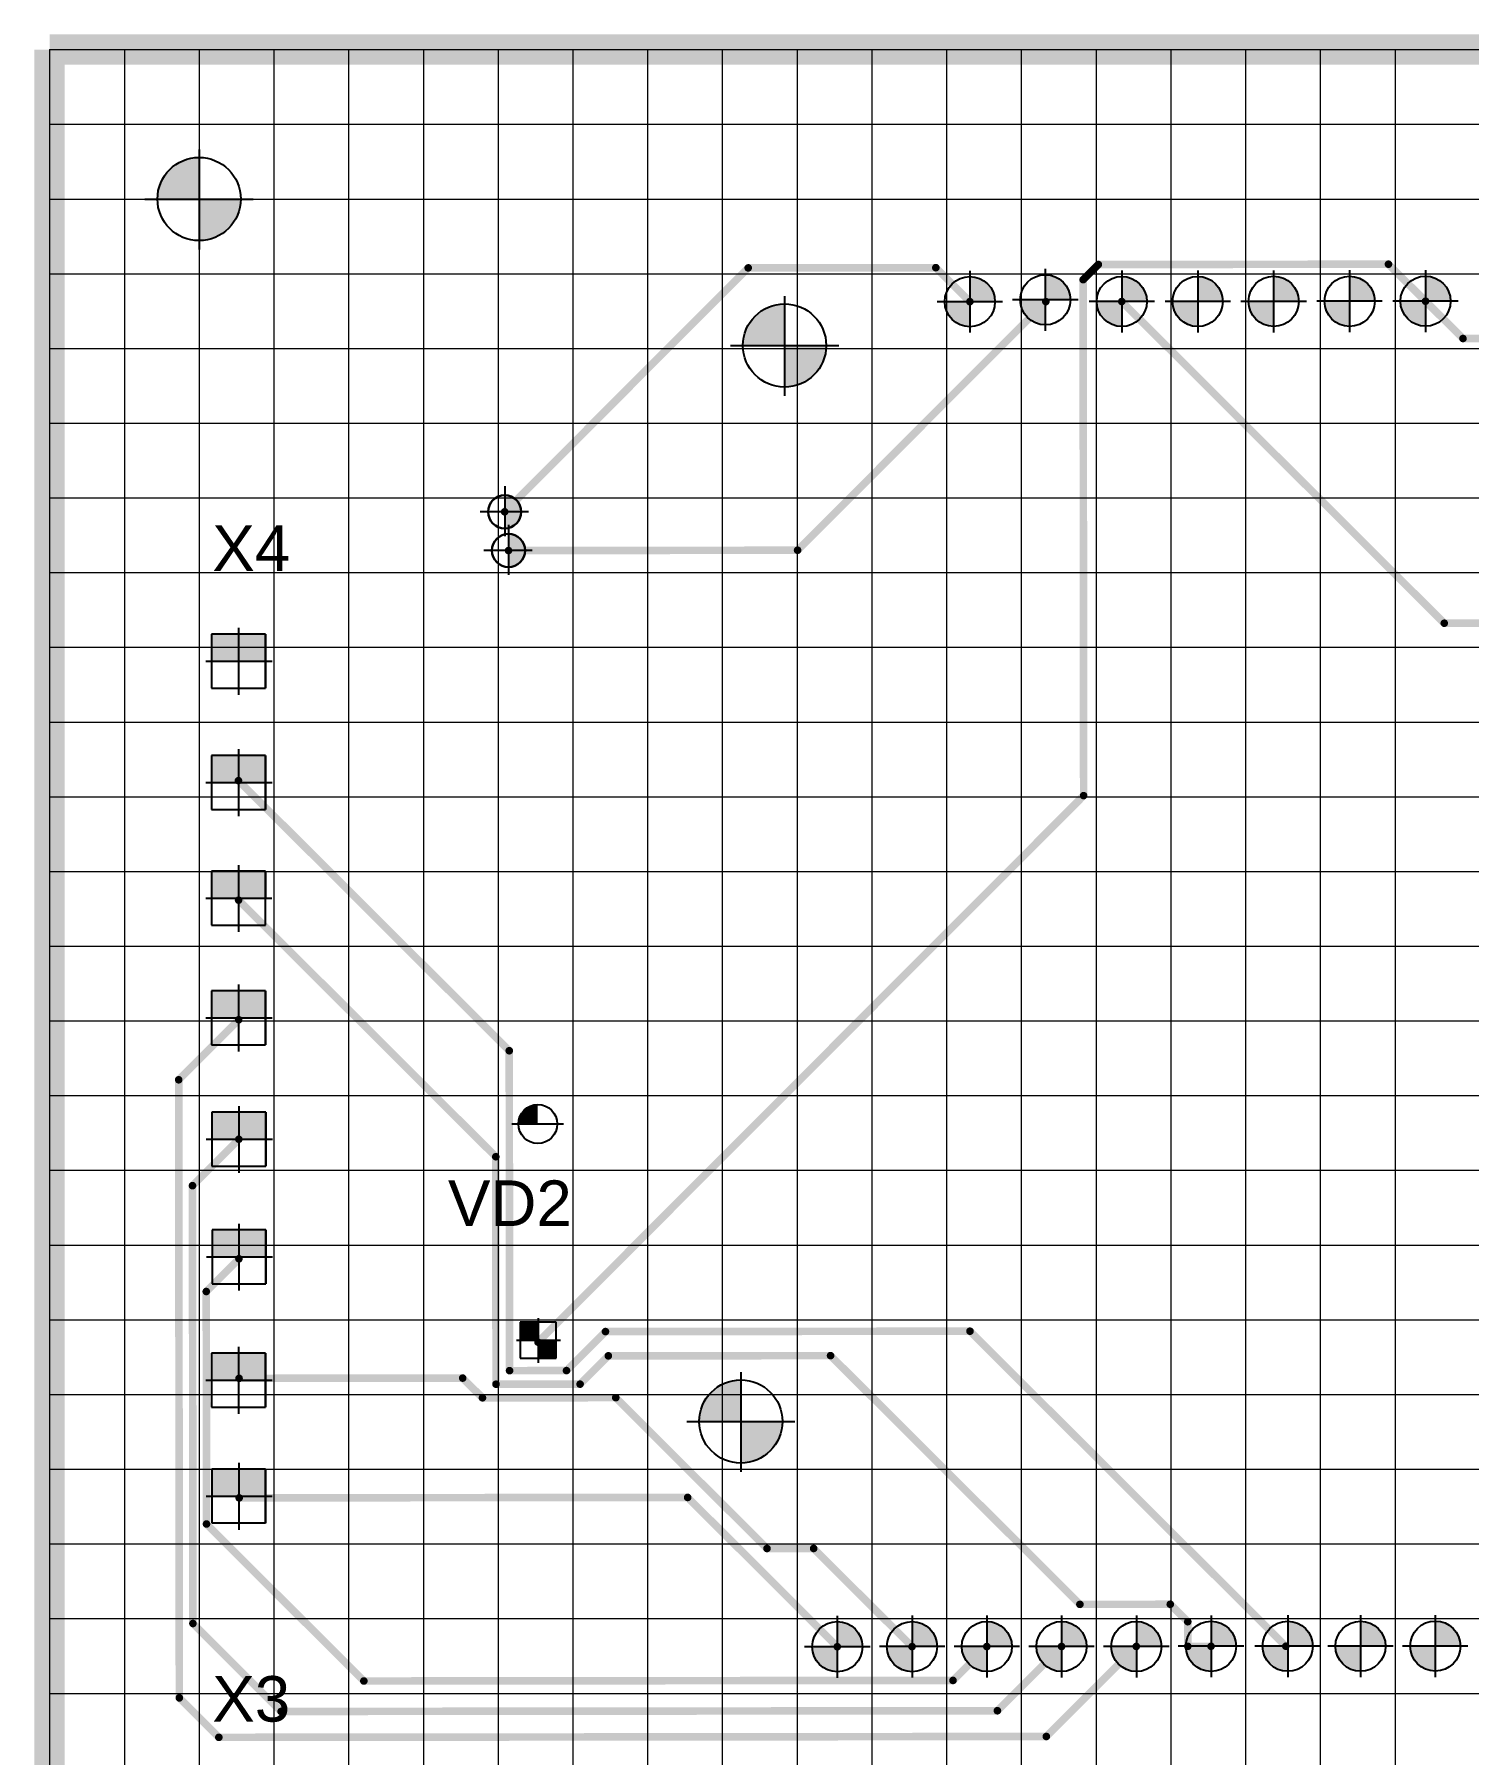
# Model space of a CAD drawing. Header units: millimetres. Extents: x 4478846 to 4492776, y 3796523 to 3799112.
# Drawn here: x 4489140.1 to 4489188.1, y 3797437.8 to 3797495.4 of the extents above; entities that cross this region are included whole.
import ezdxf

# ---------------------------------------------------------------- set-up
doc = ezdxf.new("R2010")
doc.units = ezdxf.units.MM
doc.linetypes.add('ACAD_ISO08W100', pattern=[36, 24, -3, 6, -3])
doc.layers.get('0').update_dxf_attribs({"lineweight": 25})
for name, color, linetype in [('BottomLayer', 5, 'Continuous'), ('InternalPlane1', 76, 'Continuous'), ('InternalPlane2', 16, 'Continuous'), ('MultiLayer', 9, 'Continuous'), ('TopLayer', 1, 'Continuous'), ('TopOverlay', 2, 'Continuous'), ('Размеры', 7, 'Continuous')]:
    doc.layers.add(name, color=color, linetype=linetype)
for name, color, linetype, lineweight in [('Tonkaya', 3, 'Continuous', 25), ('TXT', 220, 'Continuous', 20), ('тонкая', 7, 'Continuous', 13)]:
    doc.layers.add(name, color=color, linetype=linetype, lineweight=lineweight)
doc.styles.get("Standard").update_dxf_attribs({"font": 'arial.ttf'})

# ---------------------------------------------------------------- blocks, each defined once
blk = doc.blocks.new('*U206')
at = {"layer": 'тонкая'}
blk.add_line((-64, 0), (64, 0), dxfattribs=at)
blk = doc.blocks.new('*U207')
at = {"layer": 'тонкая', "color": 0, "linetype": 'ByBlock', "lineweight": -2, "transparency": 16777216}
for p in [(0, 95), (0, 92.5), (0, 90), (0, 87.5), (0, 85), (0, 82.5), (0, 80), (0, 77.5), (0, 75), (0, 72.5), (0, 70), (0, 67.5), (0, 65), (0, 62.5), (0, 60), (0, 57.5), (0, 55), (0, 52.5), (0, 50), (0, 47.5), (0, 45), (0, 42.5), (0, 40)]:
    blk.add_blockref('*U206', p, dxfattribs=at)
blk = doc.blocks.new('*U208')
at = {"layer": 'тонкая'}
blk.add_line((0, 47.5), (0, -47.5), dxfattribs=at)
blk = doc.blocks.new('*U209')
at = {"layer": 'тонкая', "color": 0, "linetype": 'ByBlock', "lineweight": -2, "transparency": 16777216}
for p in [(0, 0), (2.5, 0), (5, 0), (7.5, 0), (10, 0), (12.5, 0), (15, 0), (17.5, 0), (20, 0), (22.5, 0), (25, 0), (27.5, 0), (30, 0), (32.5, 0), (35, 0), (37.5, 0), (40, 0), (42.5, 0), (45, 0)]:
    blk.add_blockref('*U208', p, dxfattribs=at)

msp = doc.modelspace()

# ---------------------------------------------------------------- hatches: boundary and pattern name
at = {"layer": 'Tonkaya'}
h = msp.add_hatch(color=7, dxfattribs=at)
h.dxf.hatch_style = 1
h.paths.add_polyline_path([(4489145.62638, 3797491.28632, 0.41421404), (4489144.23438, 3797489.89432), (4489145.62638, 3797489.89432)])
h.paths.add_polyline_path([(4489147.01838, 3797489.89432), (4489145.62638, 3797489.89432), (4489145.62638, 3797488.50232, 0.41421308)])
h = msp.add_hatch(color=7, dxfattribs=at)
h.dxf.hatch_style = 1
h.paths.add_polyline_path([(4489173.92891, 3797487.36194), (4489173.92891, 3797486.52308), (4489174.76777, 3797486.52308, 0.41421356)])
h.paths.add_polyline_path([(4489173.92891, 3797486.52308), (4489173.09005, 3797486.52308, 0.41421356), (4489173.92891, 3797485.68422)])
h = msp.add_hatch(color=7, dxfattribs=at)
h.dxf.hatch_style = 1
h.paths.add_polyline_path([(4489171.40657, 3797487.29837), (4489171.40657, 3797486.45951), (4489172.24543, 3797486.45951, 0.41421356)])
h.paths.add_polyline_path([(4489171.40657, 3797486.45951), (4489170.56771, 3797486.45951, 0.41421356), (4489171.40657, 3797485.62065)])
h = msp.add_hatch(color=7, dxfattribs=at)
h.dxf.hatch_style = 1
h.paths.add_polyline_path([(4489176.48657, 3797487.30352), (4489176.48657, 3797486.46466), (4489177.32543, 3797486.46466, 0.41421356)])
h.paths.add_polyline_path([(4489176.48657, 3797486.46466), (4489175.64771, 3797486.46466, 0.41421356), (4489176.48657, 3797485.6258)])
h = msp.add_hatch(color=7, dxfattribs=at)
h.dxf.hatch_style = 1
h.paths.add_polyline_path([(4489179.02656, 3797487.3061), (4489179.02656, 3797486.46724), (4489179.86542, 3797486.46724, 0.41421356)])
h.paths.add_polyline_path([(4489179.02656, 3797486.46724), (4489178.1877, 3797486.46724, 0.41421356), (4489179.02656, 3797485.62838)])
h = msp.add_hatch(color=7, dxfattribs=at)
h.dxf.hatch_style = 1
h.paths.add_polyline_path([(4489181.56656, 3797487.30868), (4489181.56656, 3797486.46982), (4489182.40542, 3797486.46982, 0.41421356)])
h.paths.add_polyline_path([(4489181.56656, 3797486.46982), (4489180.7277, 3797486.46982, 0.41421356), (4489181.56656, 3797485.63096)])
h = msp.add_hatch(color=7, dxfattribs=at)
h.dxf.hatch_style = 1
h.paths.add_polyline_path([(4489184.10656, 3797487.31126), (4489184.10656, 3797486.4724), (4489184.94542, 3797486.4724, 0.41421356)])
h.paths.add_polyline_path([(4489184.10656, 3797486.4724), (4489183.2677, 3797486.4724, 0.41421356), (4489184.10656, 3797485.63354)])
h = msp.add_hatch(color=7, dxfattribs=at)
h.dxf.hatch_style = 1
h.paths.add_polyline_path([(4489186.64656, 3797487.31384), (4489186.64656, 3797486.47498), (4489187.48542, 3797486.47498, 0.41421356)])
h.paths.add_polyline_path([(4489186.64656, 3797486.47498), (4489185.8077, 3797486.47498, 0.41421356), (4489186.64656, 3797485.63612)])
h = msp.add_hatch(color=7, dxfattribs=at)
h.dxf.hatch_style = 1
h.paths.add_polyline_path([(4489165.20807, 3797486.38522, 0.41421404), (4489163.81607, 3797484.99322), (4489165.20807, 3797484.99322)])
h.paths.add_polyline_path([(4489166.60007, 3797484.99322), (4489165.20807, 3797484.99322), (4489165.20807, 3797483.60122, 0.41421308)])
h = msp.add_hatch(color=7, dxfattribs=at)
h.dxf.hatch_style = 1
h.paths.add_polyline_path([(4489163.74459, 3797450.38374, 0.41421404), (4489162.35258, 3797448.99174), (4489163.74459, 3797448.99174)])
h.paths.add_polyline_path([(4489165.13658, 3797448.99174), (4489163.74459, 3797448.99174), (4489163.74459, 3797447.59974, 0.41421308)])
h = msp.add_hatch(color=7, dxfattribs=at)
h.dxf.hatch_style = 1
h.paths.add_polyline_path([(4489166.97224, 3797442.29388), (4489166.97224, 3797441.45502), (4489167.8111, 3797441.45502, 0.41421356)])
h.paths.add_polyline_path([(4489166.97224, 3797441.45502), (4489166.13338, 3797441.45502, 0.41421356), (4489166.97224, 3797440.61616)])
h = msp.add_hatch(color=7, dxfattribs=at)
h.dxf.hatch_style = 1
h.paths.add_polyline_path([(4489169.47226, 3797442.29642), (4489169.47226, 3797441.45756), (4489170.31112, 3797441.45756, 0.41421356)])
h.paths.add_polyline_path([(4489169.47226, 3797441.45756), (4489168.6334, 3797441.45756, 0.41421356), (4489169.47226, 3797440.6187)])
h = msp.add_hatch(color=7, dxfattribs=at)
h.dxf.hatch_style = 1
h.paths.add_polyline_path([(4489171.97223, 3797442.29896), (4489171.97223, 3797441.4601), (4489172.81109, 3797441.4601, 0.41421356)])
h.paths.add_polyline_path([(4489171.97223, 3797441.4601), (4489171.13337, 3797441.4601, 0.41421356), (4489171.97223, 3797440.62124)])
h = msp.add_hatch(color=7, dxfattribs=at)
h.dxf.hatch_style = 1
h.paths.add_polyline_path([(4489174.47225, 3797442.30149), (4489174.47225, 3797441.46263), (4489175.31111, 3797441.46263, 0.41421356)])
h.paths.add_polyline_path([(4489174.47225, 3797441.46263), (4489173.63339, 3797441.46263, 0.41421356), (4489174.47225, 3797440.62377)])
h = msp.add_hatch(color=7, dxfattribs=at)
h.dxf.hatch_style = 1
h.paths.add_polyline_path([(4489176.97476, 3797442.30149), (4489176.97476, 3797441.46263), (4489177.81362, 3797441.46263, 0.41421356)])
h.paths.add_polyline_path([(4489176.97476, 3797441.46263), (4489176.1359, 3797441.46263, 0.41421356), (4489176.97476, 3797440.62377)])
h = msp.add_hatch(color=7, dxfattribs=at)
h.dxf.hatch_style = 1
h.paths.add_polyline_path([(4489179.47224, 3797442.30657), (4489179.47224, 3797441.46771), (4489180.3111, 3797441.46771, 0.41421356)])
h.paths.add_polyline_path([(4489179.47224, 3797441.46771), (4489178.63338, 3797441.46771, 0.41421356), (4489179.47224, 3797440.62885)])
h = msp.add_hatch(color=7, dxfattribs=at)
h.dxf.hatch_style = 1
h.paths.add_polyline_path([(4489182.03576, 3797442.30917), (4489182.03576, 3797441.47031), (4489182.87462, 3797441.47031, 0.41421356)])
h.paths.add_polyline_path([(4489182.03576, 3797441.47031), (4489181.1969, 3797441.47031, 0.41421356), (4489182.03576, 3797440.63145)])
h = msp.add_hatch(color=7, dxfattribs=at)
h.dxf.hatch_style = 1
h.paths.add_polyline_path([(4489184.47222, 3797442.30917), (4489184.47222, 3797441.47031), (4489185.31108, 3797441.47031, 0.41421356)])
h.paths.add_polyline_path([(4489184.47222, 3797441.47031), (4489183.63336, 3797441.47031, 0.41421356), (4489184.47222, 3797440.63145)])
h = msp.add_hatch(color=7, dxfattribs=at)
h.dxf.hatch_style = 1
h.paths.add_polyline_path([(4489186.97224, 3797442.31418), (4489186.97224, 3797441.47532), (4489187.8111, 3797441.47532, 0.41421356)])
h.paths.add_polyline_path([(4489186.97224, 3797441.47532), (4489186.13338, 3797441.47532, 0.41421356), (4489186.97224, 3797440.63646)])
at = {"layer": 'TXT'}
h = msp.add_hatch(color=0, dxfattribs=at)
h.dxf.hatch_style = 1
h.paths.add_polyline_path([(4489156.95451, 3797459.59525, 0.41421356), (4489156.30411, 3797458.94485), (4489156.95451, 3797458.94485)])
at = {"layer": 'Размеры', "lineweight": 30}
h = msp.add_hatch(color=0, dxfattribs=at)
h.dxf.hatch_style = 1
edge = h.paths.add_edge_path()
edge.add_line((4489156.40127, 3797479.56299), (4489155.8469, 3797479.42793))
edge.add_line((4489155.8469, 3797479.42793), (4489155.8469, 3797478.87308))
edge.add_arc((4489155.90397, 3797479.39491), 0.52494, 263.7592025, 378.6746193)
edge = h.paths.add_edge_path()
edge.add_line((4489155.8469, 3797479.98277), (4489155.8469, 3797479.42793))
edge.add_line((4489155.8469, 3797479.42793), (4489156.40127, 3797479.56299))
edge.add_arc((4489155.81041, 3797479.35865), 0.62519, 19.0774453, 86.6543092)
h = msp.add_hatch(color=0, dxfattribs=at)
h.dxf.hatch_style = 1
edge = h.paths.add_edge_path()
edge.add_line((4489156.52958, 3797478.26772), (4489155.97522, 3797478.13266))
edge.add_line((4489155.97522, 3797478.13266), (4489155.97522, 3797477.57781))
edge.add_arc((4489156.03228, 3797478.09964), 0.52494, 263.7592025, 378.6746193)
edge = h.paths.add_edge_path()
edge.add_line((4489155.97522, 3797478.6875), (4489155.97522, 3797478.13266))
edge.add_line((4489155.97522, 3797478.13266), (4489156.52958, 3797478.26772))
edge.add_arc((4489155.93873, 3797478.06338), 0.62519, 19.0774453, 86.6543092)

# ---------------------------------------------------------------- linework, layer by layer
at = {"color": 7, "linetype": 'Continuous'}
for p, q in [((4489147.84501, 3797475.33481), (4489146.04182, 3797475.33481)), ((4489146.04182, 3797475.33481), (4489146.04182, 3797473.53161)), ((4489146.94342, 3797475.54374), (4489146.9428, 3797473.3073)), ((4489147.8449, 3797475.33431), (4489147.84391, 3797473.53112)), ((4489147.84501, 3797473.53161), (4489147.84501, 3797475.33481)), ((4489145.85225, 3797474.43321), (4489148.06674, 3797474.43321)), ((4489146.04182, 3797473.53161), (4489147.84501, 3797473.53161)), ((4489147.84501, 3797471.2728), (4489146.04182, 3797471.2728)), ((4489146.04182, 3797471.2728), (4489146.04182, 3797469.4696)), ((4489146.94342, 3797471.48173), (4489146.9428, 3797469.24529)), ((4489147.8449, 3797471.27231), (4489147.84391, 3797469.46911)), ((4489147.84501, 3797469.4696), (4489147.84501, 3797471.2728)), ((4489145.85225, 3797470.3712), (4489148.06674, 3797470.3712)), ((4489146.04182, 3797469.4696), (4489147.84501, 3797469.4696)), ((4489147.84207, 3797467.39937), (4489146.03887, 3797467.39937)), ((4489146.03887, 3797467.39937), (4489146.03887, 3797465.59617)), ((4489146.94047, 3797467.60831), (4489146.93986, 3797465.37186)), ((4489147.84196, 3797467.39888), (4489147.84097, 3797465.59568)), ((4489147.84207, 3797465.59617), (4489147.84207, 3797467.39937)), ((4489145.84931, 3797466.49777), (4489148.0638, 3797466.49777)), ((4489146.03887, 3797465.59617), (4489147.84207, 3797465.59617)), ((4489147.84501, 3797463.39925), (4489146.04182, 3797463.39925)), ((4489146.04182, 3797463.39925), (4489146.04182, 3797461.59605)), ((4489146.94342, 3797463.60818), (4489146.9428, 3797461.37174)), ((4489147.8449, 3797463.39875), (4489147.84391, 3797461.59556)), ((4489147.84501, 3797461.59605), (4489147.84501, 3797463.39925)), ((4489145.85225, 3797462.49765), (4489148.06674, 3797462.49765)), ((4489146.04182, 3797461.59605), (4489147.84501, 3797461.59605)), ((4489147.85719, 3797459.33628), (4489146.054, 3797459.33628)), ((4489146.054, 3797459.33628), (4489146.054, 3797457.53308)), ((4489146.9556, 3797459.54521), (4489146.95498, 3797457.30877)), ((4489147.85708, 3797459.33579), (4489147.85609, 3797457.53259)), ((4489147.85719, 3797457.53308), (4489147.85719, 3797459.33628)), ((4489145.86444, 3797458.43468), (4489148.07893, 3797458.43468)), ((4489146.054, 3797457.53308), (4489147.85719, 3797457.53308)), ((4489147.86125, 3797455.39979), (4489146.05806, 3797455.39979)), ((4489146.05806, 3797455.39979), (4489146.05806, 3797453.59659)), ((4489146.95966, 3797455.60872), (4489146.95904, 3797453.37228)), ((4489147.86114, 3797455.3993), (4489147.86015, 3797453.5961)), ((4489147.86125, 3797453.59659), (4489147.86125, 3797455.39979)), ((4489145.8685, 3797454.49819), (4489148.08299, 3797454.49819)), ((4489146.05806, 3797453.59659), (4489147.86125, 3797453.59659)), ((4489157.56806, 3797452.30921), (4489156.36593, 3797452.30921)), ((4489156.36593, 3797452.30921), (4489156.36593, 3797451.10708)), ((4489156.967, 3797452.4485), (4489156.96659, 3797450.95754)), ((4489157.56806, 3797451.10708), (4489157.56806, 3797452.30921)), ((4489157.56806, 3797451.10708), (4489157.56806, 3797452.30921)), ((4489156.23956, 3797451.70814), (4489157.71588, 3797451.70814)), ((4489147.84501, 3797451.27613), (4489146.04182, 3797451.27613)), ((4489146.04182, 3797451.27613), (4489146.04182, 3797449.47293)), ((4489146.94342, 3797451.48507), (4489146.9428, 3797449.24862)), ((4489147.8449, 3797451.27564), (4489147.84391, 3797449.47244)), ((4489147.84501, 3797449.47293), (4489147.84501, 3797451.27613)), ((4489156.36593, 3797451.10708), (4489157.56806, 3797451.10708)), ((4489145.85225, 3797450.37453), (4489148.06674, 3797450.37453)), ((4489146.04182, 3797449.47293), (4489147.84501, 3797449.47293)), ((4489146.95113, 3797447.60652), (4489146.95052, 3797445.37008)), ((4489147.85273, 3797447.39759), (4489146.04953, 3797447.39759)), ((4489146.04953, 3797447.39759), (4489146.04953, 3797445.59439)), ((4489147.85261, 3797447.39709), (4489147.85163, 3797445.5939)), ((4489147.85273, 3797445.59439), (4489147.85273, 3797447.39759)), ((4489145.85997, 3797446.49599), (4489148.07446, 3797446.49599)), ((4489146.04953, 3797445.59439), (4489147.85273, 3797445.59439))]:
    msp.add_line(p, q, dxfattribs=at)
at = {"color": 7}
for points in [[(4489146.94342, 3797474.43321), (4489146.94342, 3797475.33481), (4489146.04182, 3797474.43321), (4489146.04182, 3797475.33481)], [(4489146.94342, 3797474.43321), (4489146.94342, 3797475.33481), (4489146.04182, 3797474.43321), (4489146.04182, 3797475.33481)], [(4489146.94281, 3797474.43321), (4489146.9433, 3797475.33481), (4489147.84441, 3797474.43271), (4489147.8449, 3797475.33431)], [(4489146.94281, 3797474.43321), (4489146.9433, 3797475.33481), (4489147.84441, 3797474.43271), (4489147.8449, 3797475.33431)], [(4489146.94342, 3797470.3712), (4489146.94342, 3797471.2728), (4489146.04182, 3797470.3712), (4489146.04182, 3797471.2728)], [(4489146.94342, 3797470.3712), (4489146.94342, 3797471.2728), (4489146.04182, 3797470.3712), (4489146.04182, 3797471.2728)], [(4489146.94281, 3797470.3712), (4489146.9433, 3797471.2728), (4489147.84441, 3797470.37071), (4489147.8449, 3797471.27231)], [(4489146.94281, 3797470.3712), (4489146.9433, 3797471.2728), (4489147.84441, 3797470.37071), (4489147.8449, 3797471.27231)], [(4489146.94047, 3797466.49777), (4489146.94047, 3797467.39937), (4489146.03887, 3797466.49777), (4489146.03887, 3797467.39937)], [(4489146.94047, 3797466.49777), (4489146.94047, 3797467.39937), (4489146.03887, 3797466.49777), (4489146.03887, 3797467.39937)], [(4489146.93987, 3797466.49777), (4489146.94036, 3797467.39937), (4489147.84146, 3797466.49728), (4489147.84196, 3797467.39888)], [(4489146.93987, 3797466.49777), (4489146.94036, 3797467.39937), (4489147.84146, 3797466.49728), (4489147.84196, 3797467.39888)], [(4489146.94342, 3797462.49765), (4489146.94342, 3797463.39925), (4489146.04182, 3797462.49765), (4489146.04182, 3797463.39925)], [(4489146.94342, 3797462.49765), (4489146.94342, 3797463.39925), (4489146.04182, 3797462.49765), (4489146.04182, 3797463.39925)], [(4489146.94281, 3797462.49765), (4489146.9433, 3797463.39925), (4489147.84441, 3797462.49716), (4489147.8449, 3797463.39875)], [(4489146.94281, 3797462.49765), (4489146.9433, 3797463.39925), (4489147.84441, 3797462.49716), (4489147.8449, 3797463.39875)], [(4489146.9556, 3797458.43468), (4489146.9556, 3797459.33628), (4489146.054, 3797458.43468), (4489146.054, 3797459.33628)], [(4489146.9556, 3797458.43468), (4489146.9556, 3797459.33628), (4489146.054, 3797458.43468), (4489146.054, 3797459.33628)], [(4489146.95499, 3797458.43468), (4489146.95548, 3797459.33628), (4489147.85659, 3797458.43419), (4489147.85708, 3797459.33579)], [(4489146.95499, 3797458.43468), (4489146.95548, 3797459.33628), (4489147.85659, 3797458.43419), (4489147.85708, 3797459.33579)], [(4489146.95966, 3797454.49819), (4489146.95966, 3797455.39979), (4489146.05806, 3797454.49819), (4489146.05806, 3797455.39979)], [(4489146.95966, 3797454.49819), (4489146.95966, 3797455.39979), (4489146.05806, 3797454.49819), (4489146.05806, 3797455.39979)], [(4489146.95905, 3797454.49819), (4489146.95954, 3797455.39979), (4489147.86065, 3797454.4977), (4489147.86114, 3797455.3993)], [(4489146.95905, 3797454.49819), (4489146.95954, 3797455.39979), (4489147.86065, 3797454.4977), (4489147.86114, 3797455.3993)], [(4489156.967, 3797451.70814), (4489156.967, 3797452.30921), (4489156.36593, 3797451.70814), (4489156.36593, 3797452.30921)], [(4489156.967, 3797451.70814), (4489156.967, 3797452.30921), (4489156.36593, 3797451.70814), (4489156.36593, 3797452.30921)], [(4489156.967, 3797451.70814), (4489156.967, 3797451.10708), (4489157.56806, 3797451.70814), (4489157.56806, 3797451.10708)], [(4489156.967, 3797451.70814), (4489156.967, 3797451.10708), (4489157.56806, 3797451.70814), (4489157.56806, 3797451.10708)], [(4489146.94342, 3797450.37453), (4489146.94342, 3797451.27613), (4489146.04182, 3797450.37453), (4489146.04182, 3797451.27613)], [(4489146.94342, 3797450.37453), (4489146.94342, 3797451.27613), (4489146.04182, 3797450.37453), (4489146.04182, 3797451.27613)], [(4489146.94281, 3797450.37453), (4489146.9433, 3797451.27613), (4489147.84441, 3797450.37404), (4489147.8449, 3797451.27564)], [(4489146.94281, 3797450.37453), (4489146.9433, 3797451.27613), (4489147.84441, 3797450.37404), (4489147.8449, 3797451.27564)], [(4489146.95113, 3797446.49599), (4489146.95113, 3797447.39759), (4489146.04953, 3797446.49599), (4489146.04953, 3797447.39759)], [(4489146.95113, 3797446.49599), (4489146.95113, 3797447.39759), (4489146.04953, 3797446.49599), (4489146.04953, 3797447.39759)], [(4489146.95052, 3797446.49599), (4489146.95102, 3797447.39759), (4489147.85212, 3797446.4955), (4489147.85261, 3797447.39709)], [(4489146.95052, 3797446.49599), (4489146.95102, 3797447.39759), (4489147.85212, 3797446.4955), (4489147.85261, 3797447.39709)]]:
    msp.add_solid(points, dxfattribs=at)
at = {"layer": 'BottomLayer', "const_width": 0.254}
for points in [[(4489163.99202, 3797487.5896), (4489155.8469, 3797479.42793)], [(4489170.2678, 3797487.59597), (4489163.99202, 3797487.5896)], [(4489171.40657, 3797486.45951), (4489170.2678, 3797487.59597)], [(4489175.70131, 3797487.70308), (4489175.19383, 3797487.19457)], [(4489175.21135, 3797469.93136), (4489175.19383, 3797487.19457)], [(4489185.40609, 3797487.71293), (4489175.70131, 3797487.70308)], [(4489186.64656, 3797486.47498), (4489185.40609, 3797487.71293)], [(4489173.94657, 3797486.46209), (4489165.64382, 3797478.14247)], [(4489187.27248, 3797475.70062), (4489176.48657, 3797486.46466)], [(4489187.89781, 3797485.22626), (4489186.64656, 3797486.47498)], [(4489198.09784, 3797485.23661), (4489187.89781, 3797485.22626)], [(4489165.64382, 3797478.14247), (4489155.97522, 3797478.13266)], [(4489250.21248, 3797475.7645), (4489187.27248, 3797475.70062)], [(4489155.99998, 3797461.3959), (4489146.94281, 3797470.4347)], [(4489175.21135, 3797469.93136), (4489156.96192, 3797451.64485)], [(4489155.54958, 3797457.8494), (4489146.94687, 3797466.43466)], [(4489146.95093, 3797462.43467), (4489144.94418, 3797460.42385)], [(4489156.01084, 3797450.69184), (4489155.99998, 3797461.3959)], [(4489144.96518, 3797439.74206), (4489144.94418, 3797460.42385)], [(4489146.95499, 3797458.43468), (4489145.40498, 3797456.88152)], [(4489155.5573, 3797450.23738), (4489155.54958, 3797457.8494)], [(4489145.41985, 3797442.23172), (4489145.40498, 3797456.88152)], [(4489146.95905, 3797454.43469), (4489145.86578, 3797453.3392)], [(4489145.87367, 3797445.55959), (4489145.86578, 3797453.3392)], [(4489159.21784, 3797451.99933), (4489157.91492, 3797450.69377)], [(4489171.40938, 3797452.01171), (4489159.21784, 3797451.99933)], [(4489181.97226, 3797441.47025), (4489171.40938, 3797452.01171)], [(4489159.31386, 3797451.18663), (4489158.36938, 3797450.24023)], [(4489166.74676, 3797451.19417), (4489159.31386, 3797451.18663)], [(4489175.08641, 3797442.87143), (4489166.74676, 3797451.19417)], [(4489154.44305, 3797450.44229), (4489146.96311, 3797450.4347)], [(4489155.10376, 3797449.78292), (4489154.44305, 3797450.44229)], [(4489157.91492, 3797450.69377), (4489156.01084, 3797450.69184)], [(4489159.56243, 3797449.78744), (4489155.10376, 3797449.78292)], [(4489158.36938, 3797450.24023), (4489155.5573, 3797450.23738)], [(4489164.61971, 3797444.74041), (4489159.56243, 3797449.78744)], [(4489161.96718, 3797446.44993), (4489146.96717, 3797446.43471)], [(4489166.97224, 3797441.45502), (4489161.96718, 3797446.44993)], [(4489151.13681, 3797440.30713), (4489145.87367, 3797445.55959)], [(4489166.18115, 3797444.742), (4489164.61971, 3797444.74041)], [(4489169.47226, 3797441.45756), (4489166.18115, 3797444.742)], [(4489178.10901, 3797442.8745), (4489175.08641, 3797442.87143)], [(4489178.69381, 3797442.2909), (4489178.10901, 3797442.8745)], [(4489148.36924, 3797439.28832), (4489145.41985, 3797442.23172)], [(4489178.69464, 3797441.46692), (4489178.69381, 3797442.2909)], [(4489171.97223, 3797441.4601), (4489170.84156, 3797440.32713)], [(4489174.47225, 3797441.46263), (4489172.32661, 3797439.31263)], [(4489176.97222, 3797441.46517), (4489173.96385, 3797438.45069)], [(4489179.47224, 3797441.46771), (4489178.69464, 3797441.46692)], [(4489170.84156, 3797440.32713), (4489151.13681, 3797440.30713)], [(4489146.28732, 3797438.4226), (4489144.96518, 3797439.74206)], [(4489172.32661, 3797439.31263), (4489148.36924, 3797439.28832)], [(4489173.96385, 3797438.45069), (4489146.28732, 3797438.4226)]]:
    msp.add_lwpolyline(points, dxfattribs=at)
at = {"layer": 'BottomLayer', "const_width": 0.127}
for points in [[(4489164.05552, 3797487.58966, -1), (4489163.92852, 3797487.58953, -1)], [(4489164.05552, 3797487.58966, -1), (4489163.92852, 3797487.58953, -1)], [(4489170.3313, 3797487.59603, -1), (4489170.2043, 3797487.5959, -1)], [(4489170.3313, 3797487.59603, -1), (4489170.2043, 3797487.5959, -1)], [(4489175.25733, 3797487.19463, -1), (4489175.13033, 3797487.1945, -1)], [(4489175.25733, 3797487.19463, -1), (4489175.13033, 3797487.1945, -1)], [(4489175.76481, 3797487.70315, -1), (4489175.63781, 3797487.70302, -1)], [(4489175.76481, 3797487.70315, -1), (4489175.63781, 3797487.70302, -1)], [(4489185.46959, 3797487.713, -1), (4489185.34259, 3797487.71287, -1)], [(4489185.46959, 3797487.713, -1), (4489185.34259, 3797487.71287, -1)], [(4489171.47007, 3797486.45957, -1), (4489171.34307, 3797486.45944, -1)], [(4489174.01007, 3797486.46215, -1), (4489173.88307, 3797486.46202, -1)], [(4489176.55007, 3797486.46473, -1), (4489176.42307, 3797486.4646, -1)], [(4489186.71006, 3797486.47504, -1), (4489186.58306, 3797486.47491, -1)], [(4489186.71006, 3797486.47504, -1), (4489186.58306, 3797486.47491, -1)], [(4489187.96131, 3797485.22632, -1), (4489187.83431, 3797485.2262, -1)], [(4489187.96131, 3797485.22632, -1), (4489187.83431, 3797485.2262, -1)], [(4489155.9104, 3797479.42799, -1), (4489155.7834, 3797479.42786, -1)], [(4489156.03872, 3797478.13272, -1), (4489155.91172, 3797478.13259, -1)], [(4489165.70732, 3797478.14253, -1), (4489165.58032, 3797478.1424, -1)], [(4489165.70732, 3797478.14253, -1), (4489165.58032, 3797478.1424, -1)], [(4489187.33598, 3797475.70068, -1), (4489187.20898, 3797475.70056, -1)], [(4489187.33598, 3797475.70068, -1), (4489187.20898, 3797475.70056, -1)], [(4489147.00631, 3797470.43477, -1), (4489146.87931, 3797470.43464, -1)], [(4489175.27485, 3797469.93143, -1), (4489175.14785, 3797469.9313, -1)], [(4489175.27485, 3797469.93143, -1), (4489175.14785, 3797469.9313, -1)], [(4489147.01037, 3797466.43472, -1), (4489146.88337, 3797466.4346, -1)], [(4489147.01443, 3797462.43473, -1), (4489146.88743, 3797462.43461, -1)], [(4489156.06348, 3797461.39597, -1), (4489155.93648, 3797461.39584, -1)], [(4489156.06348, 3797461.39597, -1), (4489155.93648, 3797461.39584, -1)], [(4489145.00768, 3797460.42391, -1), (4489144.88068, 3797460.42378, -1)], [(4489145.00768, 3797460.42391, -1), (4489144.88068, 3797460.42378, -1)], [(4489147.01849, 3797458.43474, -1), (4489146.89149, 3797458.43462, -1)], [(4489155.61308, 3797457.84946, -1), (4489155.48608, 3797457.84933, -1)], [(4489155.61308, 3797457.84946, -1), (4489155.48608, 3797457.84933, -1)], [(4489145.46848, 3797456.88159, -1), (4489145.34148, 3797456.88146, -1)], [(4489145.46848, 3797456.88159, -1), (4489145.34148, 3797456.88146, -1)], [(4489147.02255, 3797454.43475, -1), (4489146.89555, 3797454.43463, -1)], [(4489145.92928, 3797453.33926, -1), (4489145.80228, 3797453.33913, -1)], [(4489145.92928, 3797453.33926, -1), (4489145.80228, 3797453.33913, -1)], [(4489157.02542, 3797451.64491, -1), (4489156.89842, 3797451.64478, -1)], [(4489159.28134, 3797451.9994, -1), (4489159.15434, 3797451.99927, -1)], [(4489159.28134, 3797451.9994, -1), (4489159.15434, 3797451.99927, -1)], [(4489171.47288, 3797452.01177, -1), (4489171.34588, 3797452.01164, -1)], [(4489171.47288, 3797452.01177, -1), (4489171.34588, 3797452.01164, -1)], [(4489159.37736, 3797451.18669, -1), (4489159.25036, 3797451.18657, -1)], [(4489159.37736, 3797451.18669, -1), (4489159.25036, 3797451.18657, -1)], [(4489166.81026, 3797451.19424, -1), (4489166.68326, 3797451.19411, -1)], [(4489166.81026, 3797451.19424, -1), (4489166.68326, 3797451.19411, -1)], [(4489147.02661, 3797450.43476, -1), (4489146.89961, 3797450.43464, -1)], [(4489154.50655, 3797450.44236, -1), (4489154.37955, 3797450.44223, -1)], [(4489154.50655, 3797450.44236, -1), (4489154.37955, 3797450.44223, -1)], [(4489156.07434, 3797450.6919, -1), (4489155.94734, 3797450.69177, -1)], [(4489156.07434, 3797450.6919, -1), (4489155.94734, 3797450.69177, -1)], [(4489157.97842, 3797450.69384, -1), (4489157.85142, 3797450.69371, -1)], [(4489157.97842, 3797450.69384, -1), (4489157.85142, 3797450.69371, -1)], [(4489155.16726, 3797449.78298, -1), (4489155.04026, 3797449.78285, -1)], [(4489155.16726, 3797449.78298, -1), (4489155.04026, 3797449.78285, -1)], [(4489155.6208, 3797450.23744, -1), (4489155.4938, 3797450.23731, -1)], [(4489155.6208, 3797450.23744, -1), (4489155.4938, 3797450.23731, -1)], [(4489158.43288, 3797450.2403, -1), (4489158.30588, 3797450.24017, -1)], [(4489158.43288, 3797450.2403, -1), (4489158.30588, 3797450.24017, -1)], [(4489159.62593, 3797449.78751, -1), (4489159.49893, 3797449.78738, -1)], [(4489159.62593, 3797449.78751, -1), (4489159.49893, 3797449.78738, -1)], [(4489147.03067, 3797446.43477, -1), (4489146.90367, 3797446.43465, -1)], [(4489162.03068, 3797446.45, -1), (4489161.90368, 3797446.44987, -1)], [(4489162.03068, 3797446.45, -1), (4489161.90368, 3797446.44987, -1)], [(4489145.93717, 3797445.55965, -1), (4489145.81017, 3797445.55952, -1)], [(4489145.93717, 3797445.55965, -1), (4489145.81017, 3797445.55952, -1)], [(4489164.68321, 3797444.74048, -1), (4489164.55621, 3797444.74035, -1)], [(4489164.68321, 3797444.74048, -1), (4489164.55621, 3797444.74035, -1)], [(4489166.24465, 3797444.74206, -1), (4489166.11765, 3797444.74193, -1)], [(4489166.24465, 3797444.74206, -1), (4489166.11765, 3797444.74193, -1)], [(4489175.14991, 3797442.8715, -1), (4489175.02291, 3797442.87137, -1)], [(4489175.14991, 3797442.8715, -1), (4489175.02291, 3797442.87137, -1)], [(4489178.17251, 3797442.87457, -1), (4489178.04551, 3797442.87444, -1)], [(4489178.17251, 3797442.87457, -1), (4489178.04551, 3797442.87444, -1)], [(4489145.48335, 3797442.23179, -1), (4489145.35635, 3797442.23166, -1)], [(4489145.48335, 3797442.23179, -1), (4489145.35635, 3797442.23166, -1)], [(4489178.75731, 3797442.29096, -1), (4489178.63031, 3797442.29083, -1)], [(4489178.75731, 3797442.29096, -1), (4489178.63031, 3797442.29083, -1)], [(4489167.03574, 3797441.45509, -1), (4489166.90874, 3797441.45496, -1)], [(4489169.53576, 3797441.45762, -1), (4489169.40876, 3797441.4575, -1)], [(4489172.03573, 3797441.46016, -1), (4489171.90873, 3797441.46003, -1)], [(4489174.53575, 3797441.4627, -1), (4489174.40875, 3797441.46257, -1)], [(4489177.03572, 3797441.46524, -1), (4489176.90872, 3797441.46511, -1)], [(4489178.75814, 3797441.46698, -1), (4489178.63114, 3797441.46686, -1)], [(4489178.75814, 3797441.46698, -1), (4489178.63114, 3797441.46686, -1)], [(4489179.53574, 3797441.46777, -1), (4489179.40874, 3797441.46765, -1)], [(4489182.03576, 3797441.47031, -1), (4489181.90876, 3797441.47018, -1)], [(4489151.20031, 3797440.30719, -1), (4489151.07331, 3797440.30706, -1)], [(4489151.20031, 3797440.30719, -1), (4489151.07331, 3797440.30706, -1)], [(4489170.90506, 3797440.32719, -1), (4489170.77806, 3797440.32706, -1)], [(4489170.90506, 3797440.32719, -1), (4489170.77806, 3797440.32706, -1)], [(4489145.02868, 3797439.74213, -1), (4489144.90168, 3797439.742, -1)], [(4489145.02868, 3797439.74213, -1), (4489144.90168, 3797439.742, -1)], [(4489148.43274, 3797439.28838, -1), (4489148.30574, 3797439.28825, -1)], [(4489148.43274, 3797439.28838, -1), (4489148.30574, 3797439.28825, -1)], [(4489172.39011, 3797439.3127, -1), (4489172.26311, 3797439.31257, -1)], [(4489172.39011, 3797439.3127, -1), (4489172.26311, 3797439.31257, -1)], [(4489146.35082, 3797438.42267, -1), (4489146.22382, 3797438.42254, -1)], [(4489146.35082, 3797438.42267, -1), (4489146.22382, 3797438.42254, -1)], [(4489174.02735, 3797438.45076, -1), (4489173.90035, 3797438.45063, -1)], [(4489174.02735, 3797438.45076, -1), (4489173.90035, 3797438.45063, -1)]]:
    msp.add_lwpolyline(points, format="xyb", close=True, dxfattribs=at)
at = {"layer": 'InternalPlane1', "lineweight": 106, "const_width": 1.016}
msp.add_lwpolyline([(4489140.62638, 3797399.89432), (4489140.62638, 3797494.89432)], dxfattribs=at)
at = {"layer": 'InternalPlane2', "lineweight": 106, "const_width": 1.016}
for points in [[(4489140.62638, 3797399.89432), (4489140.62638, 3797494.89432)], [(4489140.62638, 3797494.89432), (4489268.62638, 3797494.89432)]]:
    msp.add_lwpolyline(points, dxfattribs=at)
at = {"layer": 'MultiLayer', "color": 0}
msp.add_circle((4489156.95451, 3797458.94485), 0.6504, dxfattribs=at)
at = {"layer": 'Tonkaya', "color": 7, "lineweight": -2}
for p, q in [((4489145.62638, 3797491.54729), (4489145.62638, 3797488.20649)), ((4489143.81678, 3797489.89432), (4489147.43598, 3797489.89432)), ((4489165.20807, 3797486.64619), (4489165.20807, 3797483.30539)), ((4489163.39846, 3797484.99322), (4489167.01767, 3797484.99322)), ((4489163.74459, 3797450.64471), (4489163.74459, 3797447.30391)), ((4489161.93498, 3797448.99174), (4489165.55418, 3797448.99174))]:
    msp.add_line(p, q, dxfattribs=at)
at = {"layer": 'Tonkaya', "color": 7}
for p, q in [((4489171.40657, 3797487.49636), (4489171.40657, 3797485.42266)), ((4489173.92891, 3797487.55993), (4489173.92891, 3797485.48623)), ((4489176.48657, 3797487.50151), (4489176.48657, 3797485.42781)), ((4489179.02656, 3797487.50409), (4489179.02656, 3797485.43039)), ((4489181.56656, 3797487.50667), (4489181.56656, 3797485.43297)), ((4489184.10656, 3797487.50925), (4489184.10656, 3797485.43555)), ((4489186.64656, 3797487.51183), (4489186.64656, 3797485.43812)), ((4489172.50079, 3797486.45951), (4489170.31235, 3797486.45951)), ((4489175.02313, 3797486.52308), (4489172.83468, 3797486.52308)), ((4489177.58079, 3797486.46466), (4489175.39234, 3797486.46466)), ((4489180.12079, 3797486.46724), (4489177.93234, 3797486.46724)), ((4489182.66079, 3797486.46982), (4489180.47234, 3797486.46982)), ((4489185.20078, 3797486.4724), (4489183.01234, 3797486.4724)), ((4489187.74078, 3797486.47498), (4489185.55234, 3797486.47498)), ((4489155.8469, 3797480.28551), (4489155.8469, 3797478.61461)), ((4489156.6409, 3797479.42793), (4489155.02645, 3797479.42793)), ((4489155.97522, 3797478.99024), (4489155.97522, 3797477.31934)), ((4489156.76921, 3797478.13266), (4489155.15476, 3797478.13266)), ((4489166.97224, 3797442.49187), (4489166.97224, 3797440.41817)), ((4489169.47226, 3797442.49441), (4489169.47226, 3797440.42071)), ((4489171.97223, 3797442.49695), (4489171.97223, 3797440.42325)), ((4489174.47225, 3797442.49949), (4489174.47225, 3797440.42578)), ((4489176.97476, 3797442.49949), (4489176.97476, 3797440.42578)), ((4489179.47224, 3797442.50456), (4489179.47224, 3797440.43086)), ((4489182.03576, 3797442.50716), (4489182.03576, 3797440.43346)), ((4489184.47222, 3797442.50716), (4489184.47222, 3797440.43346)), ((4489186.97224, 3797442.51217), (4489186.97224, 3797440.43847)), ((4489168.06647, 3797441.45502), (4489165.87802, 3797441.45502)), ((4489170.56649, 3797441.45756), (4489168.37804, 3797441.45756)), ((4489173.06645, 3797441.4601), (4489170.87801, 3797441.4601)), ((4489175.56647, 3797441.46263), (4489173.37803, 3797441.46263)), ((4489178.06898, 3797441.46263), (4489175.88054, 3797441.46263)), ((4489180.56646, 3797441.46771), (4489178.37801, 3797441.46771)), ((4489183.12998, 3797441.47031), (4489180.94153, 3797441.47031)), ((4489185.56645, 3797441.47031), (4489183.378, 3797441.47031)), ((4489188.06647, 3797441.47532), (4489185.87802, 3797441.47532))]:
    msp.add_line(p, q, dxfattribs=at)
for centre, radius in [((4489145.62638, 3797489.89432), 1.392), ((4489173.92891, 3797486.52308), 0.83886), ((4489171.40657, 3797486.45951), 0.83886), ((4489176.48657, 3797486.46466), 0.83886), ((4489179.02656, 3797486.46724), 0.83886), ((4489181.56656, 3797486.46982), 0.83886), ((4489184.10656, 3797486.4724), 0.83886), ((4489186.64656, 3797486.47498), 0.83886), ((4489165.20807, 3797484.99322), 1.392), ((4489163.74458, 3797448.99174), 1.392), ((4489166.97224, 3797441.45502), 0.83886), ((4489169.47226, 3797441.45756), 0.83886), ((4489171.97223, 3797441.4601), 0.83886), ((4489174.47225, 3797441.46263), 0.83886), ((4489176.97476, 3797441.46263), 0.83886), ((4489179.47224, 3797441.46771), 0.83886), ((4489182.03576, 3797441.47031), 0.83886), ((4489184.47222, 3797441.47031), 0.83886), ((4489186.97224, 3797441.47532), 0.83886)]:
    msp.add_circle(centre, radius, dxfattribs=at)
at = {"layer": 'TopLayer', "color": 0, "linetype": 'ACAD_ISO08W100'}
msp.add_line((4489156.08998, 3797458.94485), (4489157.81903, 3797458.94485), dxfattribs=at)
at = {"layer": 'TopLayer', "color": 0, "lineweight": 30}
for centre in [(4489155.8469, 3797479.42793), (4489155.97522, 3797478.13266)]:
    msp.add_circle(centre, 0.55484, dxfattribs=at)

# ---------------------------------------------------------------- block references
at = {"layer": 'тонкая'}
for name, p in [('*U207', (4489204.62638, 3797399.89432)), ('*U209', (4489140.62638, 3797447.39432))]:
    msp.add_blockref(name, p, dxfattribs=at)

# ---------------------------------------------------------------- texts
at = {"layer": 'TopOverlay'}
for s, p in [('X4', (4489146.06908, 3797477.44745)), ('VD2', (4489153.95008, 3797455.53265)), ('X3', (4489146.06908, 3797438.94746))]:
    msp.add_text(s, height=1.524, dxfattribs=at).set_placement(p)

doc.saveas('drawing.dxf')
